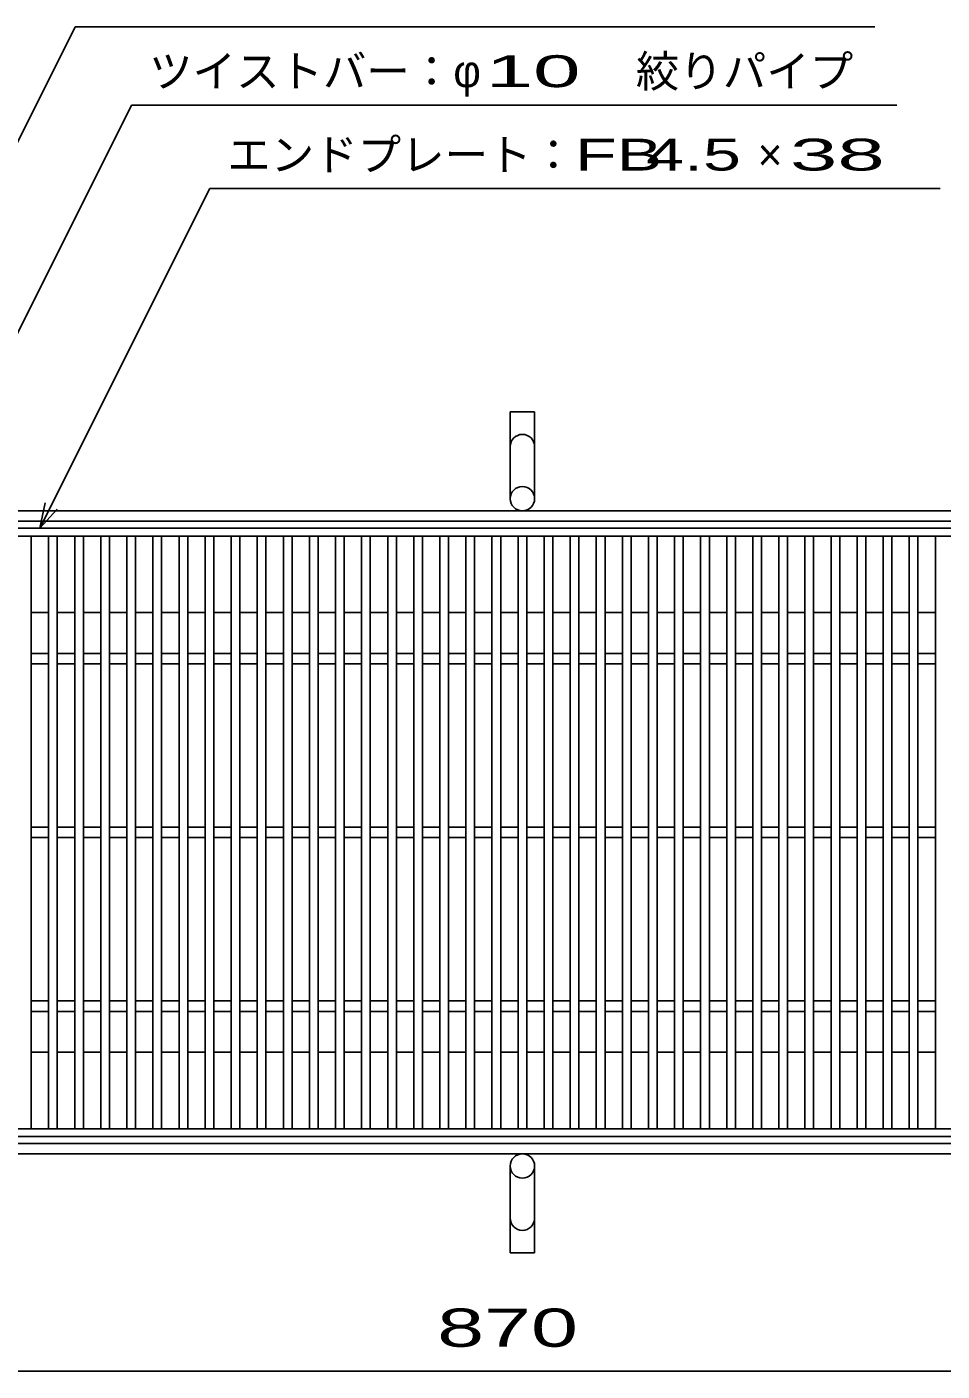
# Model space of a CAD drawing. Units: millimetres, scale not verified. Extents: x -1820 to 1736, y -1282 to 1048.
# Drawn here: x -1202 to -675, y -161 to 612 of the extents above; entities that cross this region are included whole.
import ezdxf
from ezdxf.enums import TextEntityAlignment as Align

# ---------------------------------------------------------------- set-up
doc = ezdxf.new("R2010")
doc.units = ezdxf.units.MM
doc.header["$LTSCALE"] = 10
for name, color, linetype, lineweight in [('16', 3, 'Continuous', 25), ('19', 6, 'Continuous', 25), ('22', 4, 'Continuous', 25)]:
    doc.layers.add(name, color=color, linetype=linetype, lineweight=lineweight)
doc.styles.add('ベクトル', font='')
doc.styles.get('ベクトル').set_extended_font_data('ベクトル')

msp = doc.modelspace()

# ---------------------------------------------------------------- linework, layer by layer
at = {"layer": '16'}
for p, q in [((-1414, 324), (-419, 324)), ((-419, 319.5), (-1414, 319.5)), ((-1204, 319.5), (-1199, 319.5)), ((-1199, -21.5), (-1199, 319.5)), ((-1189, -21.5), (-1189, 319.5)), ((-1189, 319.5), (-1184, 319.5)), ((-1184, -21.5), (-1184, 319.5)), ((-1174, -21.5), (-1174, 319.5)), ((-1174, 319.5), (-1169, 319.5)), ((-1169, -21.5), (-1169, 319.5)), ((-1159, -21.5), (-1159, 319.5)), ((-1159, 319.5), (-1154, 319.5)), ((-1154, -21.5), (-1154, 319.5)), ((-1144, -21.5), (-1144, 319.5)), ((-1144, 319.5), (-1139, 319.5)), ((-1139, -21.5), (-1139, 319.5)), ((-1129, -21.5), (-1129, 319.5)), ((-1129, 319.5), (-1124, 319.5)), ((-1124, -21.5), (-1124, 319.5)), ((-1114, -21.5), (-1114, 319.5)), ((-1114, 319.5), (-1109, 319.5)), ((-1109, -21.5), (-1109, 319.5)), ((-1099, -21.5), (-1099, 319.5)), ((-1099, 319.5), (-1094, 319.5)), ((-1094, -21.5), (-1094, 319.5)), ((-1084, -21.5), (-1084, 319.5)), ((-1084, 319.5), (-1079, 319.5)), ((-1079, -21.5), (-1079, 319.5)), ((-1069, -21.5), (-1069, 319.5)), ((-1069, 319.5), (-1064, 319.5)), ((-1064, -21.5), (-1064, 319.5)), ((-1054, -21.5), (-1054, 319.5)), ((-1054, 319.5), (-1049, 319.5)), ((-1049, -21.5), (-1049, 319.5)), ((-1039, -21.5), (-1039, 319.5)), ((-1039, 319.5), (-1034, 319.5)), ((-1034, -21.5), (-1034, 319.5)), ((-1024, -21.5), (-1024, 319.5)), ((-1024, 319.5), (-1019, 319.5)), ((-1019, -21.5), (-1019, 319.5)), ((-1009, -21.5), (-1009, 319.5)), ((-1009, 319.5), (-1004, 319.5)), ((-1004, -21.5), (-1004, 319.5)), ((-994, -21.5), (-994, 319.5)), ((-994, 319.5), (-989, 319.5)), ((-989, -21.5), (-989, 319.5)), ((-979, -21.5), (-979, 319.5)), ((-979, 319.5), (-974, 319.5)), ((-974, -21.5), (-974, 319.5)), ((-964, -21.5), (-964, 319.5)), ((-964, 319.5), (-959, 319.5)), ((-959, -21.5), (-959, 319.5)), ((-949, -21.5), (-949, 319.5)), ((-949, 319.5), (-944, 319.5)), ((-944, -21.5), (-944, 319.5)), ((-934, -21.5), (-934, 319.5)), ((-934, 319.5), (-929, 319.5)), ((-929, -21.5), (-929, 319.5)), ((-919, -21.5), (-919, 319.5)), ((-919, 319.5), (-914, 319.5)), ((-914, -21.5), (-914, 319.5)), ((-904, -21.5), (-904, 319.5)), ((-904, 319.5), (-899, 319.5)), ((-899, -21.5), (-899, 319.5)), ((-889, -21.5), (-889, 319.5)), ((-889, 319.5), (-884, 319.5)), ((-884, -21.5), (-884, 319.5)), ((-874, -21.5), (-874, 319.5)), ((-874, 319.5), (-869, 319.5)), ((-869, -21.5), (-869, 319.5)), ((-859, -21.5), (-859, 319.5)), ((-859, 319.5), (-854, 319.5)), ((-854, -21.5), (-854, 319.5)), ((-844, -21.5), (-844, 319.5)), ((-844, 319.5), (-839, 319.5)), ((-839, -21.5), (-839, 319.5)), ((-829, -21.5), (-829, 319.5)), ((-829, 319.5), (-824, 319.5)), ((-824, -21.5), (-824, 319.5)), ((-814, -21.5), (-814, 319.5)), ((-814, 319.5), (-809, 319.5)), ((-809, -21.5), (-809, 319.5)), ((-799, -21.5), (-799, 319.5)), ((-799, 319.5), (-794, 319.5)), ((-794, -21.5), (-794, 319.5)), ((-784, -21.5), (-784, 319.5)), ((-784, 319.5), (-779, 319.5)), ((-779, -21.5), (-779, 319.5)), ((-769, -21.5), (-769, 319.5)), ((-769, 319.5), (-764, 319.5)), ((-764, -21.5), (-764, 319.5)), ((-754, -21.5), (-754, 319.5)), ((-754, 319.5), (-749, 319.5)), ((-749, -21.5), (-749, 319.5)), ((-739, -21.5), (-739, 319.5)), ((-739, 319.5), (-734, 319.5)), ((-734, -21.5), (-734, 319.5)), ((-724, -21.5), (-724, 319.5)), ((-724, 319.5), (-719, 319.5)), ((-719, -21.5), (-719, 319.5)), ((-709, -21.5), (-709, 319.5)), ((-709, 319.5), (-704, 319.5)), ((-704, -21.5), (-704, 319.5)), ((-694, -21.5), (-694, 319.5)), ((-694, 319.5), (-689, 319.5)), ((-689, -21.5), (-689, 319.5)), ((-679, -21.5), (-679, 319.5)), ((-679, 319.5), (-674, 319.5)), ((-1199, 275.5), (-1189, 275.5)), ((-1184, 275.5), (-1174, 275.5)), ((-1169, 275.5), (-1159, 275.5)), ((-1154, 275.5), (-1144, 275.5)), ((-1139, 275.5), (-1129, 275.5)), ((-1124, 275.5), (-1114, 275.5)), ((-1109, 275.5), (-1099, 275.5)), ((-1094, 275.5), (-1084, 275.5)), ((-1079, 275.5), (-1069, 275.5)), ((-1064, 275.5), (-1054, 275.5)), ((-1049, 275.5), (-1039, 275.5)), ((-1034, 275.5), (-1024, 275.5)), ((-1019, 275.5), (-1009, 275.5)), ((-1004, 275.5), (-994, 275.5)), ((-989, 275.5), (-979, 275.5)), ((-974, 275.5), (-964, 275.5)), ((-959, 275.5), (-949, 275.5)), ((-944, 275.5), (-934, 275.5)), ((-929, 275.5), (-919, 275.5)), ((-914, 275.5), (-904, 275.5)), ((-899, 275.5), (-889, 275.5)), ((-884, 275.5), (-874, 275.5)), ((-869, 275.5), (-859, 275.5)), ((-854, 275.5), (-844, 275.5)), ((-839, 275.5), (-829, 275.5)), ((-824, 275.5), (-814, 275.5)), ((-809, 275.5), (-799, 275.5)), ((-794, 275.5), (-784, 275.5)), ((-779, 275.5), (-769, 275.5)), ((-764, 275.5), (-754, 275.5)), ((-749, 275.5), (-739, 275.5)), ((-734, 275.5), (-724, 275.5)), ((-719, 275.5), (-709, 275.5)), ((-704, 275.5), (-694, 275.5)), ((-689, 275.5), (-679, 275.5)), ((-1199, 252), (-1189, 252)), ((-1184, 252), (-1174, 252)), ((-1169, 252), (-1159, 252)), ((-1154, 252), (-1144, 252)), ((-1139, 252), (-1129, 252)), ((-1124, 252), (-1114, 252)), ((-1109, 252), (-1099, 252)), ((-1094, 252), (-1084, 252)), ((-1079, 252), (-1069, 252)), ((-1064, 252), (-1054, 252)), ((-1049, 252), (-1039, 252)), ((-1034, 252), (-1024, 252)), ((-1019, 252), (-1009, 252)), ((-1004, 252), (-994, 252)), ((-989, 252), (-979, 252)), ((-974, 252), (-964, 252)), ((-959, 252), (-949, 252)), ((-944, 252), (-934, 252)), ((-929, 252), (-919, 252)), ((-914, 252), (-904, 252)), ((-899, 252), (-889, 252)), ((-884, 252), (-874, 252)), ((-869, 252), (-859, 252)), ((-854, 252), (-844, 252)), ((-839, 252), (-829, 252)), ((-824, 252), (-814, 252)), ((-809, 252), (-799, 252)), ((-794, 252), (-784, 252)), ((-779, 252), (-769, 252)), ((-764, 252), (-754, 252)), ((-749, 252), (-739, 252)), ((-734, 252), (-724, 252)), ((-719, 252), (-709, 252)), ((-704, 252), (-694, 252)), ((-689, 252), (-679, 252)), ((-1199, 246), (-1189, 246)), ((-1184, 246), (-1174, 246)), ((-1169, 246), (-1159, 246)), ((-1154, 246), (-1144, 246)), ((-1139, 246), (-1129, 246)), ((-1124, 246), (-1114, 246)), ((-1109, 246), (-1099, 246)), ((-1094, 246), (-1084, 246)), ((-1079, 246), (-1069, 246)), ((-1064, 246), (-1054, 246)), ((-1049, 246), (-1039, 246)), ((-1034, 246), (-1024, 246)), ((-1019, 246), (-1009, 246)), ((-1004, 246), (-994, 246)), ((-989, 246), (-979, 246)), ((-974, 246), (-964, 246)), ((-959, 246), (-949, 246)), ((-944, 246), (-934, 246)), ((-929, 246), (-919, 246)), ((-914, 246), (-904, 246)), ((-899, 246), (-889, 246)), ((-884, 246), (-874, 246)), ((-869, 246), (-859, 246)), ((-854, 246), (-844, 246)), ((-839, 246), (-829, 246)), ((-824, 246), (-814, 246)), ((-809, 246), (-799, 246)), ((-794, 246), (-784, 246)), ((-779, 246), (-769, 246)), ((-764, 246), (-754, 246)), ((-749, 246), (-739, 246)), ((-734, 246), (-724, 246)), ((-719, 246), (-709, 246)), ((-704, 246), (-694, 246)), ((-689, 246), (-679, 246)), ((-1199, 152), (-1189, 152)), ((-1184, 152), (-1174, 152)), ((-1169, 152), (-1159, 152)), ((-1154, 152), (-1144, 152)), ((-1139, 152), (-1129, 152)), ((-1124, 152), (-1114, 152)), ((-1109, 152), (-1099, 152)), ((-1094, 152), (-1084, 152)), ((-1079, 152), (-1069, 152)), ((-1064, 152), (-1054, 152)), ((-1049, 152), (-1039, 152)), ((-1034, 152), (-1024, 152)), ((-1019, 152), (-1009, 152)), ((-1004, 152), (-994, 152)), ((-989, 152), (-979, 152)), ((-974, 152), (-964, 152)), ((-959, 152), (-949, 152)), ((-944, 152), (-934, 152)), ((-929, 152), (-919, 152)), ((-914, 152), (-904, 152)), ((-899, 152), (-889, 152)), ((-884, 152), (-874, 152)), ((-869, 152), (-859, 152)), ((-854, 152), (-844, 152)), ((-839, 152), (-829, 152)), ((-824, 152), (-814, 152)), ((-809, 152), (-799, 152)), ((-794, 152), (-784, 152)), ((-779, 152), (-769, 152)), ((-764, 152), (-754, 152)), ((-749, 152), (-739, 152)), ((-734, 152), (-724, 152)), ((-719, 152), (-709, 152)), ((-704, 152), (-694, 152)), ((-689, 152), (-679, 152)), ((-1199, 146), (-1189, 146)), ((-1184, 146), (-1174, 146)), ((-1169, 146), (-1159, 146)), ((-1154, 146), (-1144, 146)), ((-1139, 146), (-1129, 146)), ((-1124, 146), (-1114, 146)), ((-1109, 146), (-1099, 146)), ((-1094, 146), (-1084, 146)), ((-1079, 146), (-1069, 146)), ((-1064, 146), (-1054, 146)), ((-1049, 146), (-1039, 146)), ((-1034, 146), (-1024, 146)), ((-1019, 146), (-1009, 146)), ((-1004, 146), (-994, 146)), ((-989, 146), (-979, 146)), ((-974, 146), (-964, 146)), ((-959, 146), (-949, 146)), ((-944, 146), (-934, 146)), ((-929, 146), (-919, 146)), ((-914, 146), (-904, 146)), ((-899, 146), (-889, 146)), ((-884, 146), (-874, 146)), ((-869, 146), (-859, 146)), ((-854, 146), (-844, 146)), ((-839, 146), (-829, 146)), ((-824, 146), (-814, 146)), ((-809, 146), (-799, 146)), ((-794, 146), (-784, 146)), ((-779, 146), (-769, 146)), ((-764, 146), (-754, 146)), ((-749, 146), (-739, 146)), ((-734, 146), (-724, 146)), ((-719, 146), (-709, 146)), ((-704, 146), (-694, 146)), ((-689, 146), (-679, 146)), ((-1199, 52), (-1189, 52)), ((-1184, 52), (-1174, 52)), ((-1169, 52), (-1159, 52)), ((-1154, 52), (-1144, 52)), ((-1139, 52), (-1129, 52)), ((-1124, 52), (-1114, 52)), ((-1109, 52), (-1099, 52)), ((-1094, 52), (-1084, 52)), ((-1079, 52), (-1069, 52)), ((-1064, 52), (-1054, 52)), ((-1049, 52), (-1039, 52)), ((-1034, 52), (-1024, 52)), ((-1019, 52), (-1009, 52)), ((-1004, 52), (-994, 52)), ((-989, 52), (-979, 52)), ((-974, 52), (-964, 52)), ((-959, 52), (-949, 52)), ((-944, 52), (-934, 52)), ((-929, 52), (-919, 52)), ((-914, 52), (-904, 52)), ((-899, 52), (-889, 52)), ((-884, 52), (-874, 52)), ((-869, 52), (-859, 52)), ((-854, 52), (-844, 52)), ((-839, 52), (-829, 52)), ((-824, 52), (-814, 52)), ((-809, 52), (-799, 52)), ((-794, 52), (-784, 52)), ((-779, 52), (-769, 52)), ((-764, 52), (-754, 52)), ((-749, 52), (-739, 52)), ((-734, 52), (-724, 52)), ((-719, 52), (-709, 52)), ((-704, 52), (-694, 52)), ((-689, 52), (-679, 52)), ((-1199, 46), (-1189, 46)), ((-1184, 46), (-1174, 46)), ((-1169, 46), (-1159, 46)), ((-1154, 46), (-1144, 46)), ((-1139, 46), (-1129, 46)), ((-1124, 46), (-1114, 46)), ((-1109, 46), (-1099, 46)), ((-1094, 46), (-1084, 46)), ((-1079, 46), (-1069, 46)), ((-1064, 46), (-1054, 46)), ((-1049, 46), (-1039, 46)), ((-1034, 46), (-1024, 46)), ((-1019, 46), (-1009, 46)), ((-1004, 46), (-994, 46)), ((-989, 46), (-979, 46)), ((-974, 46), (-964, 46)), ((-959, 46), (-949, 46)), ((-944, 46), (-934, 46)), ((-929, 46), (-919, 46)), ((-914, 46), (-904, 46)), ((-899, 46), (-889, 46)), ((-884, 46), (-874, 46)), ((-869, 46), (-859, 46)), ((-854, 46), (-844, 46)), ((-839, 46), (-829, 46)), ((-824, 46), (-814, 46)), ((-809, 46), (-799, 46)), ((-794, 46), (-784, 46)), ((-779, 46), (-769, 46)), ((-764, 46), (-754, 46)), ((-749, 46), (-739, 46)), ((-734, 46), (-724, 46)), ((-719, 46), (-709, 46)), ((-704, 46), (-694, 46)), ((-689, 46), (-679, 46)), ((-1199, 22.5), (-1189, 22.5)), ((-1184, 22.5), (-1174, 22.5)), ((-1169, 22.5), (-1159, 22.5)), ((-1154, 22.5), (-1144, 22.5)), ((-1139, 22.5), (-1129, 22.5)), ((-1124, 22.5), (-1114, 22.5)), ((-1109, 22.5), (-1099, 22.5)), ((-1094, 22.5), (-1084, 22.5)), ((-1079, 22.5), (-1069, 22.5)), ((-1064, 22.5), (-1054, 22.5)), ((-1049, 22.5), (-1039, 22.5)), ((-1034, 22.5), (-1024, 22.5)), ((-1019, 22.5), (-1009, 22.5)), ((-1004, 22.5), (-994, 22.5)), ((-989, 22.5), (-979, 22.5)), ((-974, 22.5), (-964, 22.5)), ((-959, 22.5), (-949, 22.5)), ((-944, 22.5), (-934, 22.5)), ((-929, 22.5), (-919, 22.5)), ((-914, 22.5), (-904, 22.5)), ((-899, 22.5), (-889, 22.5)), ((-884, 22.5), (-874, 22.5)), ((-869, 22.5), (-859, 22.5)), ((-854, 22.5), (-844, 22.5)), ((-839, 22.5), (-829, 22.5)), ((-824, 22.5), (-814, 22.5)), ((-809, 22.5), (-799, 22.5)), ((-794, 22.5), (-784, 22.5)), ((-779, 22.5), (-769, 22.5)), ((-764, 22.5), (-754, 22.5)), ((-749, 22.5), (-739, 22.5)), ((-734, 22.5), (-724, 22.5)), ((-719, 22.5), (-709, 22.5)), ((-704, 22.5), (-694, 22.5)), ((-689, 22.5), (-679, 22.5)), ((-1414, -21.5), (-419, -21.5)), ((-1204, -21.5), (-1199, -21.5)), ((-1189, -21.5), (-1184, -21.5)), ((-1174, -21.5), (-1169, -21.5)), ((-1159, -21.5), (-1154, -21.5)), ((-1144, -21.5), (-1139, -21.5)), ((-1129, -21.5), (-1124, -21.5)), ((-1114, -21.5), (-1109, -21.5)), ((-1099, -21.5), (-1094, -21.5)), ((-1084, -21.5), (-1079, -21.5)), ((-1069, -21.5), (-1064, -21.5)), ((-1054, -21.5), (-1049, -21.5)), ((-1039, -21.5), (-1034, -21.5)), ((-1024, -21.5), (-1019, -21.5)), ((-1009, -21.5), (-1004, -21.5)), ((-994, -21.5), (-989, -21.5)), ((-979, -21.5), (-974, -21.5)), ((-964, -21.5), (-959, -21.5)), ((-949, -21.5), (-944, -21.5)), ((-934, -21.5), (-929, -21.5)), ((-919, -21.5), (-914, -21.5)), ((-904, -21.5), (-899, -21.5)), ((-889, -21.5), (-884, -21.5)), ((-874, -21.5), (-869, -21.5)), ((-859, -21.5), (-854, -21.5)), ((-844, -21.5), (-839, -21.5)), ((-829, -21.5), (-824, -21.5)), ((-814, -21.5), (-809, -21.5)), ((-799, -21.5), (-794, -21.5)), ((-784, -21.5), (-779, -21.5)), ((-769, -21.5), (-764, -21.5)), ((-754, -21.5), (-749, -21.5)), ((-739, -21.5), (-734, -21.5)), ((-724, -21.5), (-719, -21.5)), ((-709, -21.5), (-704, -21.5)), ((-694, -21.5), (-689, -21.5)), ((-679, -21.5), (-674, -21.5)), ((-419, -26), (-1414, -26))]:
    msp.add_line(p, q, dxfattribs=at)
at = {"layer": '19'}
for p, q in [((-923.5, 341), (-923.5, 391)), ((-923.5, 391), (-909.5, 391)), ((-909.5, 391), (-909.5, 341)), ((-1416.5, 334), (-416.5, 334)), ((-1416.5, 328), (-416.5, 328)), ((-1416.5, -30), (-416.5, -30)), ((-1416.5, -36), (-416.5, -36)), ((-923.5, -43), (-923.5, -93)), ((-909.5, -93), (-909.5, -43)), ((-923.5, -93), (-909.5, -93))]:
    msp.add_line(p, q, dxfattribs=at)
for centre in [(-916.5, 341), (-916.5, -43)]:
    msp.add_circle(centre, 7, dxfattribs=at)
for centre, start, end in [((-916.5, 371), 0, 180), ((-916.5, -73), 180, 0)]:
    msp.add_arc(centre, 7, start, end, dxfattribs=at)
at = {"layer": '22'}
for p, q in [((-1379, 202), (-1173.75, 612.5)), ((-1173.75, 612.5), (-713.75, 612.5)), ((-1299, 252), (-1141.25, 567.5)), ((-1141.25, 567.5), (-701.25, 567.5)), ((-1194, 324), (-1096.25, 519.5)), ((-1096.25, 519.5), (-676.25, 519.5)), ((-1194, 324), (-1191, 338.6)), ((-1194, 324), (-1184, 335)), ((-1351.5, -161), (-481.5, -161))]:
    msp.add_line(p, q, dxfattribs=at)

# ---------------------------------------------------------------- texts
at = {"layer": '22', "color": 2, "style": 'ベクトル'}
for s, p in [('ツイストバー：', (-1131.25, 587)), ('絞りパイプ', (-851.25, 587)), ('φ', (-956.25, 587)), ('エンドプレート：', (-1086.25, 539)), ('×', (-781.25, 539))]:
    msp.add_text(s, height=18.33, dxfattribs=at).set_placement(p, align=Align.MIDDLE_LEFT)
for s, height, width, p in [(' 10 ', 18.33, 2, (-951.25, 587)), ('FB', 18.33, 1.6, (-886.25, 539)), (' 4.5 ', 18.33, 1.6, (-856.25, 539)), (' 38 ', 18.33, 2, (-776.25, 539)), (' 870 ', 21.99, 1.65, (-979, -136))]:
    msp.add_text(s, height=height, dxfattribs=dict(at, width=width)).set_placement(p, align=Align.MIDDLE_LEFT)

doc.saveas('drawing.dxf')
